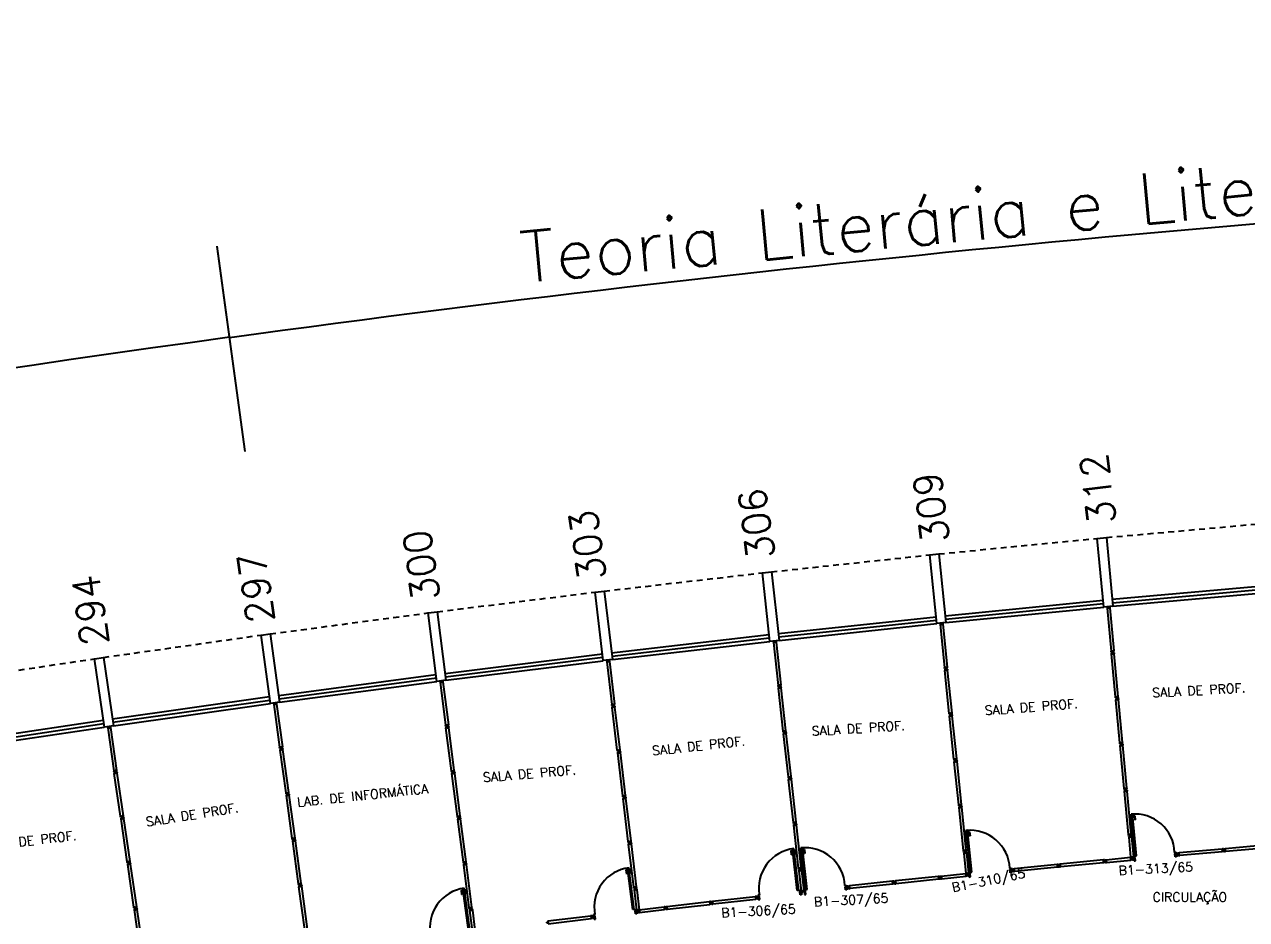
# Model space of a CAD drawing. Header units: millimetres. Extents: x 2757 to 3055, y 1102 to 1216.
# Drawn here: x 2847.41 to 2873.99, y 1196.67 to 1216.13 of the extents above; entities that cross this region are included whole.
import ezdxf

# ---------------------------------------------------------------- set-up
doc = ezdxf.new("R2010")
doc.units = ezdxf.units.MM
doc.linetypes.add('HIDDEN2', pattern=[0.1875, 0.125, -0.0625])
for name, color, linetype in [('DIV', 2, 'Continuous'), ('ESQ', 1, 'Continuous'), ('ESTR', 3, 'Continuous'), ('NOPILAR1', 2, 'Continuous'), ('PROJ', 1, 'HIDDEN2'), ('TEXTO', 2, 'Continuous'), ('TEXTO-ENDEREÇO', 2, 'Continuous'), ('USO1', 2, 'Continuous')]:
    doc.layers.add(name, color=color, linetype=linetype)
doc.styles.add('1', font='romans.shx')
doc.styles.add('NOPILAR', font='simplex.shx', dxfattribs={"height": 0.6})
doc.styles.add('UNB-100', font='simplex.shx', dxfattribs={"height": 0.2})
doc.styles.add('UNB-100-1', font='simplex.shx', dxfattribs={"height": 0.2})
doc.dimstyles.new('1-600', dxfattribs={"dimtxt": 1.1, "dimasz": 2.5, "dimexe": 2, "dimexo": 4, "dimgap": 0.2, "dimtad": 1, "dimdec": 0, "dimzin": 4, "dimdsep": 46, "dimlunit": 6, "dimtxsty": '1', "dimblk1": 'NONE', "dimblk2": 'NONE', "dimsah": 1, "dimcen": 0, "dimclrd": 2, "dimclre": 2, "dimclrt": 2, "dimadec": 0, "dimazin": 0, "dimtfac": 1, "dimtdec": 0, "dimtmove": 2, "dimatfit": 3, "dimldrblk": 'NONE', "dimfxl": 1, "dimtolj": 1, "dimtzin": 0, "dimarcsym": 0})

# ---------------------------------------------------------------- blocks, each defined once
blk = doc.blocks.new('PILAR-SLC')
blk.add_lwpolyline([(0.2, 0), (0.2, -1.5), (0, -1.5), (0, 0)], close=True)
blk = doc.blocks.new('DIVMT-SLC')
for p, q in [((-0.03, 0.03), (-0.03, 0.006)), ((-0.008, 0.03), (-0.03, 0.03)), ((-0.0185, 0.006), (-0.03, 0.006)), ((-0.0185, -0.006), (-0.0185, 0.006)), ((-0.008, 0.03), (-0.008, 0.02)), ((-0.008, 0.02), (0.008, 0.02)), ((-0.0051, 0), (0.0051, 0)), ((0.0051, 0), (-0.0051, 0)), ((-0.0051, 0), (0.0051, 0)), ((0, -0.0051), (0, 0.0051)), ((0, 0.0051), (0, -0.0051)), ((0.008, 0.03), (0.008, 0.02)), ((0.008, 0.03), (0.03, 0.03)), ((0.0205, 0.006), (0.03, 0.006)), ((0.0205, -0.006), (0.0205, 0.006)), ((0.0205, 0.006), (0.0205, -0.006)), ((0.0205, 0.006), (0.03, 0.006)), ((0.97, 0.03), (0.03, 0.03)), ((0.03, 0.006), (0.03, 0.03)), ((0.03, -0.03), (0.03, 0.03)), ((0.03, -0.005), (0.03, 0.005)), ((0.97, -0.03), (0.97, 0.03)), ((0.97, 0.03), (0.97, 0.009)), ((0.97, 0.009), (0.97, 0.027)), ((0.9795, 0.006), (0.97, 0.006)), ((0.97, -0.005), (0.97, 0.005)), ((0.9795, 0.006), (0.9795, -0.006)), ((1.0051, 0), (0.9949, 0)), ((1, 0.0051), (1, -0.0051)), ((-0.0185, -0.006), (-0.03, -0.006)), ((-0.03, -0.03), (-0.03, -0.006)), ((-0.008, -0.03), (-0.03, -0.03)), ((-0.008, -0.03), (-0.008, -0.02)), ((-0.008, -0.02), (0.008, -0.02)), ((0.008, -0.03), (0.008, -0.02)), ((0.008, -0.03), (0.03, -0.03)), ((0.0205, -0.006), (0.03, -0.006)), ((0.0205, -0.006), (0.03, -0.006)), ((0.03, -0.006), (0.03, -0.03)), ((0.97, -0.03), (0.03, -0.03)), ((0.9795, -0.006), (0.97, -0.006)), ((0.97, -0.009), (0.97, -0.027))]:
    blk.add_line(p, q)
blk = doc.blocks.new('DIVINI-SLC')
for p, q in [((-0.005, 0), (0.005, 0)), ((-0.005, 0), (0.005, 0)), ((0.008, 0.02), (0, 0.02)), ((0, 0.001), (0, 0.02)), ((0, -0.005), (0, 0.005)), ((0, -0.005), (0, 0.005)), ((0, -0.02), (0, 0.001)), ((0.008, 0.03), (0.03, 0.03)), ((0.008, 0.03), (0.008, 0.02)), ((0.02, 0.006), (0.03, 0.006)), ((0.02, 0.006), (0.02, -0.006)), ((0.02, -0.006), (0.02, 0.006)), ((0.02, 0.006), (0.03, 0.006)), ((0.02, -0.004), (0.02, 0.004)), ((0.023, 0.006), (0.027, 0.006)), ((0.03, -0.03), (0.03, 0.03)), ((0.03, 0.03), (0.03, -0.03)), ((0.03, 0.03), (0.97, 0.03)), ((0.03, 0.009), (0.03, 0.027)), ((0.03, 0.009), (0.03, 0.027)), ((0.03, -0.005), (0.03, 0.005)), ((0.03, 0.005), (0.03, -0.005)), ((0.97, 0.03), (0.97, -0.03)), ((0.98, 0.006), (0.97, 0.006)), ((0.97, 0.005), (0.97, -0.005)), ((0.98, -0.006), (0.98, 0.006)), ((0.995, 0), (1.005, 0)), ((1.005, 0), (0.995, 0)), ((1, -0.005), (1, 0.005)), ((0, -0.02), (0.008, -0.02)), ((0.008, -0.03), (0.008, -0.02)), ((0.008, -0.03), (0.03, -0.03)), ((0.02, -0.006), (0.03, -0.006)), ((0.02, -0.006), (0.03, -0.006)), ((0.023, -0.006), (0.027, -0.006)), ((0.03, -0.009), (0.03, -0.027)), ((0.03, -0.009), (0.03, -0.027)), ((0.03, -0.03), (0.03, -0.009)), ((0.03, -0.03), (0.97, -0.03)), ((0.98, -0.006), (0.97, -0.006))]:
    blk.add_line(p, q)
blk = doc.blocks.new('MTT-SLC')
for p, q in [((-0.008, 0.03), (-0.03, 0.03)), ((-0.03, 0.03), (-0.03, 0.006)), ((-0.0185, 0.006), (-0.03, 0.006)), ((-0.0185, -0.006), (-0.0185, 0.006)), ((-0.008, 0.03), (-0.008, 0.02)), ((-0.008, 0.02), (0.008, 0.02)), ((-0.0051, 0), (0.0051, 0)), ((0, -0.0051), (0, 0.0051)), ((0.008, 0.03), (0.03, 0.03)), ((0.008, 0.03), (0.008, 0.02)), ((0.0205, -0.006), (0.0205, 0.006)), ((0.0205, 0.006), (0.03, 0.006)), ((0.03, 0.006), (0.03, 0.03)), ((-0.03, -0.03), (-0.03, -0.006)), ((-0.0185, -0.006), (-0.03, -0.006)), ((-0.008, -0.03), (-0.03, -0.03)), ((-0.008, -0.02), (0.008, -0.02)), ((-0.008, -0.03), (-0.008, -0.02)), ((0.008, -0.03), (0.008, -0.02)), ((0.008, -0.03), (0.03, -0.03)), ((0.0205, -0.006), (0.03, -0.006)), ((0.03, -0.006), (0.03, -0.03))]:
    blk.add_line(p, q)
blk = doc.blocks.new('MDIVMT-SLC')
for p, q in [((-0.03, 0.03), (-0.03, 0.006)), ((-0.008, 0.03), (-0.03, 0.03)), ((-0.0185, 0.006), (-0.03, 0.006)), ((-0.0185, -0.006), (-0.0185, 0.006)), ((-0.008, 0.03), (-0.008, 0.02)), ((-0.008, 0.02), (0.008, 0.02)), ((-0.0051, 0), (0.0051, 0)), ((-0.0051, 0), (0.0051, 0)), ((0, -0.0051), (0, 0.0051)), ((0, -0.0051), (0, 0.0051)), ((0.008, 0.03), (0.008, 0.02)), ((0.008, 0.03), (0.03, 0.03)), ((0.0205, 0.006), (0.03, 0.006)), ((0.0205, -0.006), (0.0205, 0.006)), ((0.0205, 0.006), (0.03, 0.006)), ((0.0205, -0.006), (0.0205, 0.006)), ((0.03, 0.03), (0.03, -0.03)), ((0.03, 0.03), (0.47, 0.03)), ((0.03, 0.006), (0.03, 0.03)), ((0.03, 0.009), (0.03, 0.027)), ((0.03, 0.005), (0.03, -0.005)), ((0.47, 0.03), (0.47, -0.03)), ((0.4795, 0.006), (0.47, 0.006)), ((0.47, 0.005), (0.47, -0.005)), ((0.4795, -0.006), (0.4795, 0.006)), ((0.4949, 0), (0.5051, 0)), ((0.5051, 0), (0.4949, 0)), ((0.5, -0.0051), (0.5, 0.0051)), ((-0.0185, -0.006), (-0.03, -0.006)), ((-0.03, -0.03), (-0.03, -0.006)), ((-0.008, -0.03), (-0.03, -0.03)), ((-0.008, -0.03), (-0.008, -0.02)), ((-0.008, -0.02), (0.008, -0.02)), ((0.008, -0.03), (0.008, -0.02)), ((0.008, -0.03), (0.03, -0.03)), ((0.0205, -0.006), (0.03, -0.006)), ((0.0205, -0.006), (0.03, -0.006)), ((0.03, -0.006), (0.03, -0.03)), ((0.03, -0.03), (0.03, -0.009)), ((0.03, -0.009), (0.03, -0.027)), ((0.03, -0.03), (0.47, -0.03)), ((0.4795, -0.006), (0.47, -0.006))]:
    blk.add_line(p, q)
blk = doc.blocks.new('PDV2D-SLC')
at = {"layer": 'DIV'}
for p, q in [((0.03, 0.05), (0.06, 0.05)), ((0.03, 0.035), (0.03, 0.05)), ((0.03, -0.035), (0.03, 0.035)), ((0.06, 0.05), (0.06, -0.02)), ((0.941, 0.05), (0.941, -0.02)), ((0.971, 0.05), (0.941, 0.05)), ((0.971, 0.035), (0.971, 0.05)), ((0.971, -0.035), (0.971, 0.035)), ((0.03, -0.05), (0.03, -0.035)), ((0.05, -0.05), (0.03, -0.05)), ((0.05, -0.02), (0.06, -0.02)), ((0.05, -0.02), (0.05, -0.05)), ((0.079, -0.05), (0.109, -0.05)), ((0.079, -0.05), (0.079, -0.965)), ((0.109, -0.05), (0.109, -0.965)), ((0.951, -0.02), (0.941, -0.02)), ((0.951, -0.02), (0.951, -0.05)), ((0.951, -0.05), (0.971, -0.05)), ((0.971, -0.05), (0.971, -0.035)), ((0.109, -0.965), (0.079, -0.965))]:
    blk.add_line(p, q, dxfattribs=at)
at = {"layer": 'DIV', "color": 1}
for p, q in [((0.036, -0.925), (0.036, -0.835)), ((0.046, -0.835), (0.036, -0.835)), ((0.036, -0.925), (0.076, -0.925)), ((0.046, -0.915), (0.046, -0.835)), ((0.046, -0.915), (0.076, -0.915)), ((0.141, -0.915), (0.111, -0.915)), ((0.151, -0.925), (0.111, -0.925)), ((0.141, -0.915), (0.141, -0.835)), ((0.141, -0.835), (0.151, -0.835)), ((0.151, -0.925), (0.151, -0.835))]:
    blk.add_line(p, q, dxfattribs=at)
blk.add_arc((0.076, -0.1), 0.865, 270, 3.3214, dxfattribs=at)
blk = doc.blocks.new('PDV2E-SLC')
at = {"layer": 'DIV', "color": 1}
for p, q in [((0.023, 0.925), (0.063, 0.925)), ((0.023, 0.925), (0.023, 0.835)), ((0.033, 0.835), (0.023, 0.835)), ((0.033, 0.915), (0.063, 0.915)), ((0.033, 0.915), (0.033, 0.835)), ((0.138, 0.925), (0.097, 0.925)), ((0.128, 0.915), (0.097, 0.915)), ((0.128, 0.915), (0.128, 0.835)), ((0.128, 0.835), (0.137, 0.835)), ((0.138, 0.925), (0.138, 0.835))]:
    blk.add_line(p, q, dxfattribs=at)
at = {"layer": 'DIV'}
for p, q in [((0.065, 0.05), (0.065, 0.965)), ((0.095, 0.965), (0.065, 0.965)), ((0.095, 0.05), (0.095, 0.965)), ((0.049, 0.05), (0.029, 0.05)), ((0.029, 0.05), (0.029, 0.035)), ((0.029, 0.035), (0.029, -0.035)), ((0.049, 0.02), (0.049, 0.05)), ((0.049, 0.02), (0.059, 0.02)), ((0.059, -0.05), (0.059, 0.02)), ((0.065, 0.05), (0.095, 0.05)), ((0.928, -0.05), (0.928, 0.02)), ((0.938, 0.02), (0.928, 0.02)), ((0.938, 0.05), (0.958, 0.05)), ((0.938, 0.02), (0.938, 0.05)), ((0.958, 0.05), (0.958, 0.035)), ((0.958, 0.035), (0.958, -0.035)), ((0.029, -0.035), (0.029, -0.05)), ((0.029, -0.05), (0.059, -0.05)), ((0.958, -0.05), (0.928, -0.05)), ((0.958, -0.035), (0.958, -0.05))]:
    blk.add_line(p, q, dxfattribs=at)
at = {"layer": 'DIV', "color": 1}
blk.add_arc((0.062, 0.1), 0.865, 356.6786, 90, dxfattribs=at)
blk = doc.blocks.new('*D108')
at = {"layer": 'DEFPOINTS', "color": 0, "transparency": 16777216}
for p in [(2876.504, 1211.988), (2889.197, 1206.297), (2889.274, 1204.799), (2852.758, 1202.883), (2852.962, 1201.397)]:
    blk.add_point(p, dxfattribs=at)
at = {"layer": 'USO1', "color": 2, "lineweight": -2, "transparency": 16777216}
for p, q in [((2888.993, 1210.292), (2888.763, 1214.793)), ((2852.215, 1206.846), (2851.604, 1211.303))]:
    blk.add_line(p, q, dxfattribs=at)
blk.add_arc((2911.153, 776.862), 436.503, 92.92683, 97.80488, dxfattribs=at)
at = {"layer": 'USO1', "color": 2, "transparency": 16777216, "insert": (2870.263, 1212.199), "char_height": 1.1, "attachment_point": 5, "rotation": 5.3659, "style": '1'}
blk.add_mtext('\\A1;Teoria Literária e Literatura-TEL', dxfattribs=at)
blk = doc.blocks.new('_NONE')
at = {"color": 0, "linetype": 'ByBlock'}
blk.add_circle((0, 0), 0.25, dxfattribs=at)

msp = doc.modelspace()

# ---------------------------------------------------------------- linework, layer by layer
at = {"layer": 'DIV'}
for p, q in [((2870.895, 1197.97), (2870.873, 1197.968)), ((2870.873, 1197.968), (2870.875, 1197.944)), ((2870.887, 1197.945), (2870.875, 1197.944)), ((2870.888, 1197.933), (2870.876, 1197.932)), ((2870.879, 1197.908), (2870.876, 1197.932)), ((2870.901, 1197.91), (2870.879, 1197.908)), ((2870.888, 1197.933), (2870.887, 1197.945)), ((2870.895, 1197.97), (2870.896, 1197.96)), ((2870.896, 1197.96), (2870.912, 1197.962)), ((2870.9, 1197.92), (2870.916, 1197.922)), ((2870.901, 1197.91), (2870.9, 1197.92)), ((2870.901, 1197.94), (2870.911, 1197.941)), ((2870.901, 1197.94), (2870.911, 1197.941)), ((2870.906, 1197.936), (2870.905, 1197.946)), ((2870.906, 1197.936), (2870.905, 1197.946)), ((2870.911, 1197.972), (2870.933, 1197.974)), ((2870.911, 1197.972), (2870.912, 1197.962)), ((2870.917, 1197.912), (2870.916, 1197.922)), ((2870.917, 1197.912), (2870.938, 1197.914)), ((2870.926, 1197.949), (2870.935, 1197.95)), ((2870.926, 1197.949), (2870.935, 1197.95)), ((2870.927, 1197.937), (2870.926, 1197.949)), ((2870.927, 1197.937), (2870.926, 1197.949)), ((2870.927, 1197.937), (2870.936, 1197.938)), ((2870.927, 1197.937), (2870.936, 1197.938)), ((2870.933, 1197.974), (2871.465, 1198.026)), ((2870.933, 1197.974), (2870.938, 1197.914)), ((2870.935, 1197.95), (2870.933, 1197.974)), ((2870.935, 1197.953), (2870.933, 1197.971)), ((2870.935, 1197.949), (2870.936, 1197.939)), ((2870.936, 1197.938), (2870.938, 1197.914)), ((2870.938, 1197.914), (2870.936, 1197.935)), ((2870.936, 1197.935), (2870.938, 1197.917)), ((2870.938, 1197.914), (2871.471, 1197.966)), ((2871.465, 1198.026), (2871.471, 1197.966)), ((2871.477, 1198.003), (2871.468, 1198.002)), ((2871.468, 1198.001), (2871.469, 1197.991)), ((2871.478, 1197.991), (2871.469, 1197.99)), ((2871.478, 1197.991), (2871.477, 1198.003)), ((2871.493, 1197.999), (2871.503, 1198)), ((2871.503, 1198), (2871.493, 1197.999)), ((2871.493, 1197.999), (2871.503, 1198)), ((2871.498, 1197.994), (2871.498, 1198.004)), ((2871.498, 1197.994), (2871.498, 1198.004)), ((2871.518, 1198.007), (2871.527, 1198.008)), ((2871.519, 1197.995), (2871.518, 1198.007)), ((2871.519, 1197.995), (2871.528, 1197.996)), ((2871.525, 1198.032), (2871.53, 1197.972)), ((2871.527, 1198.011), (2871.526, 1198.029)), ((2871.527, 1198.007), (2871.528, 1197.997)), ((2871.53, 1197.972), (2871.529, 1197.993)), ((2871.529, 1197.993), (2871.53, 1197.975)), ((2867.349, 1197.617), (2867.881, 1197.674)), ((2867.881, 1197.674), (2867.887, 1197.614)), ((2867.893, 1197.651), (2867.884, 1197.65)), ((2867.884, 1197.649), (2867.885, 1197.639)), ((2867.894, 1197.639), (2867.885, 1197.638)), ((2867.894, 1197.639), (2867.893, 1197.651)), ((2867.909, 1197.647), (2867.919, 1197.648)), ((2867.919, 1197.648), (2867.909, 1197.647)), ((2867.909, 1197.647), (2867.919, 1197.648)), ((2867.914, 1197.642), (2867.913, 1197.652)), ((2867.914, 1197.642), (2867.913, 1197.652)), ((2867.934, 1197.655), (2867.943, 1197.656)), ((2867.935, 1197.643), (2867.934, 1197.655)), ((2867.935, 1197.643), (2867.944, 1197.644)), ((2867.941, 1197.68), (2867.947, 1197.62)), ((2867.943, 1197.659), (2867.941, 1197.677)), ((2867.943, 1197.655), (2867.944, 1197.645)), ((2867.945, 1197.641), (2867.946, 1197.623)), ((2867.947, 1197.62), (2867.945, 1197.641)), ((2867.311, 1197.613), (2867.289, 1197.611)), ((2867.289, 1197.611), (2867.292, 1197.587)), ((2867.303, 1197.588), (2867.292, 1197.587)), ((2867.304, 1197.576), (2867.293, 1197.575)), ((2867.295, 1197.551), (2867.293, 1197.575)), ((2867.317, 1197.553), (2867.295, 1197.551)), ((2867.304, 1197.576), (2867.303, 1197.588)), ((2867.311, 1197.613), (2867.312, 1197.603)), ((2867.312, 1197.603), (2867.328, 1197.605)), ((2867.316, 1197.563), (2867.332, 1197.565)), ((2867.317, 1197.553), (2867.316, 1197.563)), ((2867.317, 1197.583), (2867.327, 1197.584)), ((2867.317, 1197.583), (2867.327, 1197.584)), ((2867.323, 1197.579), (2867.322, 1197.589)), ((2867.323, 1197.579), (2867.322, 1197.589)), ((2867.327, 1197.615), (2867.349, 1197.617)), ((2867.327, 1197.615), (2867.328, 1197.605)), ((2867.333, 1197.555), (2867.332, 1197.565)), ((2867.333, 1197.555), (2867.355, 1197.557)), ((2867.342, 1197.592), (2867.351, 1197.593)), ((2867.342, 1197.592), (2867.351, 1197.593)), ((2867.343, 1197.58), (2867.342, 1197.592)), ((2867.343, 1197.58), (2867.342, 1197.592)), ((2867.343, 1197.58), (2867.353, 1197.581)), ((2867.343, 1197.58), (2867.353, 1197.581)), ((2867.351, 1197.593), (2867.349, 1197.617)), ((2867.349, 1197.617), (2867.355, 1197.557)), ((2867.351, 1197.596), (2867.349, 1197.614)), ((2867.352, 1197.592), (2867.353, 1197.582)), ((2867.353, 1197.581), (2867.355, 1197.557)), ((2867.353, 1197.578), (2867.355, 1197.56)), ((2867.355, 1197.557), (2867.353, 1197.578)), ((2867.355, 1197.557), (2867.887, 1197.614)), ((2860.75, 1196.851), (2860.761, 1196.852)), ((2860.756, 1196.846), (2860.755, 1196.857)), ((2860.775, 1196.86), (2860.785, 1196.861)), ((2860.777, 1196.848), (2860.775, 1196.86)), ((2860.777, 1196.848), (2860.786, 1196.849)), ((2860.782, 1196.885), (2861.32, 1196.949)), ((2860.782, 1196.885), (2860.789, 1196.825)), ((2860.784, 1196.864), (2860.782, 1196.882)), ((2860.785, 1196.86), (2860.786, 1196.85)), ((2860.786, 1196.846), (2860.788, 1196.828)), ((2860.789, 1196.825), (2860.786, 1196.846)), ((2860.789, 1196.825), (2861.326, 1196.889)), ((2861.341, 1196.951), (2861.32, 1196.949)), ((2861.32, 1196.949), (2861.326, 1196.889)), ((2861.322, 1196.925), (2861.32, 1196.949)), ((2861.332, 1196.926), (2861.322, 1196.925)), ((2861.332, 1196.926), (2861.322, 1196.925)), ((2861.322, 1196.924), (2861.323, 1196.914)), ((2861.333, 1196.914), (2861.324, 1196.913)), ((2861.333, 1196.914), (2861.324, 1196.913)), ((2861.324, 1196.913), (2861.326, 1196.889)), ((2861.348, 1196.891), (2861.326, 1196.889)), ((2861.333, 1196.914), (2861.332, 1196.926)), ((2861.332, 1196.926), (2861.333, 1196.914)), ((2861.341, 1196.951), (2861.343, 1196.941)), ((2861.358, 1196.943), (2861.343, 1196.941)), ((2861.363, 1196.903), (2861.347, 1196.901)), ((2861.348, 1196.891), (2861.347, 1196.901)), ((2861.358, 1196.923), (2861.348, 1196.922)), ((2861.348, 1196.922), (2861.358, 1196.923)), ((2861.358, 1196.923), (2861.348, 1196.922)), ((2861.353, 1196.917), (2861.352, 1196.927)), ((2861.352, 1196.927), (2861.353, 1196.917)), ((2861.357, 1196.953), (2861.379, 1196.955)), ((2861.357, 1196.953), (2861.358, 1196.943)), ((2861.364, 1196.893), (2861.363, 1196.903)), ((2861.364, 1196.893), (2861.386, 1196.896)), ((2861.37, 1196.93), (2861.382, 1196.931)), ((2861.37, 1196.93), (2861.372, 1196.918)), ((2861.372, 1196.918), (2861.383, 1196.919)), ((2861.379, 1196.955), (2861.382, 1196.931)), ((2861.386, 1196.896), (2861.383, 1196.919))]:
    msp.add_line(p, q, dxfattribs=at)
at = {"layer": 'ESQ'}
for p, q in [((2871.067, 1203.634), (2874.502, 1203.941)), ((2871.074, 1203.559), (2874.508, 1203.867)), ((2871.081, 1203.484), (2874.515, 1203.792)), ((2867.435, 1203.278), (2870.867, 1203.615)), ((2867.443, 1203.203), (2870.874, 1203.54)), ((2863.806, 1202.891), (2867.235, 1203.257)), ((2867.45, 1203.128), (2870.882, 1203.465)), ((2863.814, 1202.816), (2867.243, 1203.183)), ((2863.822, 1202.742), (2867.251, 1203.108)), ((2860.181, 1202.473), (2863.606, 1202.869)), ((2860.19, 1202.399), (2863.615, 1202.794)), ((2860.198, 1202.324), (2863.624, 1202.72)), ((2856.559, 1202.025), (2859.981, 1202.449)), ((2856.569, 1201.95), (2859.99, 1202.375)), ((2856.578, 1201.876), (2860, 1202.3)), ((2852.942, 1201.545), (2856.36, 1201.999)), ((2852.951, 1201.471), (2856.37, 1201.925)), ((2852.961, 1201.397), (2856.379, 1201.85)), ((2849.328, 1201.035), (2852.742, 1201.518)), ((2849.339, 1200.961), (2852.753, 1201.444)), ((2849.349, 1200.887), (2852.763, 1201.369)), ((2845.719, 1200.494), (2849.129, 1201.006)), ((2845.73, 1200.42), (2849.14, 1200.932)), ((2845.741, 1200.346), (2849.151, 1200.858))]:
    msp.add_line(p, q, dxfattribs=at)
at = {"layer": 'PROJ'}
for p, q in [((2870.94, 1204.978), (2874.388, 1205.287)), ((2867.297, 1204.621), (2870.741, 1204.959)), ((2863.657, 1204.232), (2867.098, 1204.6)), ((2860.02, 1203.813), (2863.458, 1204.21)), ((2856.387, 1203.364), (2859.821, 1203.79)), ((2852.758, 1202.883), (2856.188, 1203.338)), ((2849.133, 1202.371), (2852.559, 1202.856)), ((2845.512, 1201.828), (2848.935, 1202.342))]:
    msp.add_line(p, q, dxfattribs=at)
at = {"layer": 'USO1', "color": 2}
msp.add_line((2852.215, 1206.846), (2851.603, 1211.314), dxfattribs=at)
msp.add_arc((2911.152, 776.872), 436.504, 97.80488, 105.10406, dxfattribs=at)

# ---------------------------------------------------------------- block references
at = {"layer": 'DIV'}
for name, p, rotation in [('DIVINI-SLC', (2870.982, 1203.475), 275.2658819365843), ('DIVINI-SLC', (2867.352, 1203.118), 275.7536902699177), ('DIVINI-SLC', (2863.724, 1202.731), 276.241498603251), ('DIVMT-SLC', (2871.074, 1202.479), 275.5173211353335), ('DIVINI-SLC', (2860.1, 1202.312), 276.7293069365844), ('DIVMT-SLC', (2867.452, 1202.123), 276.0051294686669), ('DIVINI-SLC', (2856.48, 1201.863), 277.2171152699177), ('DIVMT-SLC', (2863.833, 1201.737), 276.4929378020002), ('DIVINI-SLC', (2852.863, 1201.383), 277.704923603251), ('DIVMT-SLC', (2860.217, 1201.319), 276.9807461353336), ('DIVMT-SLC', (2871.17, 1201.484), 275.3883957364857), ('DIVMT-SLC', (2867.556, 1201.129), 275.8762040698191), ('DIVINI-SLC', (2849.251, 1200.872), 278.1927319365843), ('DIVMT-SLC', (2856.605, 1200.871), 277.4685544686669), ('DIVMT-SLC', (2863.946, 1200.743), 276.3640124031524), ('DIVMT-SLC', (2852.997, 1200.392), 277.9563628020002), ('DIVMT-SLC', (2860.339, 1200.327), 276.8518207364857), ('DIVMT-SLC', (2871.264, 1200.488), 275.3983862981195), ('DIVMT-SLC', (2867.659, 1200.134), 275.8861946314529), ('DIVMT-SLC', (2849.393, 1199.882), 278.4441711353335), ('DIVMT-SLC', (2856.735, 1199.88), 277.3396290698191), ('DIVMT-SLC', (2864.057, 1199.749), 276.3740029647862), ('DIVMT-SLC', (2871.358, 1199.493), 275.3967474490764), ('DIVMT-SLC', (2853.136, 1199.402), 277.8274374031524), ('DIVMT-SLC', (2860.458, 1199.334), 276.8618112981196), ('DIVMT-SLC', (2867.761, 1199.139), 275.8845557824098), ('PDV2E-SLC', (2871.506, 1197.996), 5.386953606773425), ('DIVMT-SLC', (2849.54, 1198.893), 278.3152457364857), ('DIVMT-SLC', (2856.863, 1198.888), 277.3496196314529), ('DIVMT-SLC', (2864.168, 1198.755), 276.3723641157432), ('PDV2E-SLC', (2867.922, 1197.644), 5.874753606773405), ('DIVMT-SLC', (2853.272, 1198.411), 277.8374279647862), ('MDIVMT-SLC', (2871.452, 1198.497), 275.3098132643073), ('DIVMT-SLC', (2860.577, 1198.341), 276.8601724490765), ('PDV2D-SLC', (2864.333, 1197.265), 186.7420117476949), ('PDV2E-SLC', (2864.341, 1197.262), 6.362553606773422), ('MDIVMT-SLC', (2867.864, 1198.145), 275.7976215976407), ('DIVMT-SLC', (2872.495, 1198.089), 5.131626556045664), ('DIVMT-SLC', (2873.496, 1198.179), 5.042354392854746), ('DIVMT-SLC', (2849.685, 1197.904), 278.3252362981195), ('DIVMT-SLC', (2856.991, 1197.896), 277.3479807824098), ('DIVMT-SLC', (2869.91, 1197.844), 5.530154392854715), ('MTT-SLC', (2871.498, 1197.999), 5.363851221047255), ('PDV2D-SLC', (2860.756, 1196.852), 187.229811747695), ('MDIVMT-SLC', (2864.279, 1197.762), 276.285429930974), ('MTT-SLC', (2867.914, 1197.647), 5.851651221047272), ('DIVMT-SLC', (2868.91, 1197.745), 5.619426556045639), ('DIVMT-SLC', (2853.408, 1197.42), 277.8357891157431), ('MDIVMT-SLC', (2860.697, 1197.348), 276.7732382643074), ('DIVMT-SLC', (2865.328, 1197.371), 6.107226556045664), ('DIVMT-SLC', (2866.328, 1197.478), 6.017954392854744), ('PDV2D-SLC', (2857.182, 1196.408), 187.7176117476949), ('DIVMT-SLC', (2863.34, 1197.15), 186.3910695165031), ('DIVMT-SLC', (2849.83, 1196.914), 278.3235974490764), ('MDIVMT-SLC', (2857.119, 1196.904), 277.2610465976407), ('MTT-SLC', (2860.756, 1196.852), 6.827251221047268), ('DIVMT-SLC', (2862.346, 1197.035), 186.4944163252503), ('DIVMT-SLC', (2859.763, 1196.728), 186.8788695165031)]:
    msp.add_blockref(name, p, dxfattribs=dict(at, rotation=rotation))
at = {"layer": 'ESTR'}
for p, rotation in [((2870.742, 1204.959), 5.365853658536585), ((2867.099, 1204.6), 5.853658536585365), ((2863.459, 1204.21), 6.341463414634144), ((2859.822, 1203.79), 6.829268292682927), ((2856.189, 1203.338), 7.317073170731705), ((2852.56, 1202.856), 7.804878048780486), ((2848.935, 1202.342), 8.292682926829267)]:
    msp.add_blockref('PILAR-SLC', p, dxfattribs=dict(at, rotation=rotation))

# ---------------------------------------------------------------- texts
at = {"layer": 'NOPILAR1', "style": 'NOPILAR'}
for s, rotation, p in [('312', 97.3487, (2871.148, 1205.307)), ('312', 97.3487, (2871.148, 1205.307)), ('309', 97.3487, (2867.524, 1204.901)), ('309', 97.3487, (2867.524, 1204.901)), ('306', 98.1167, (2863.736, 1204.553)), ('306', 98.1167, (2863.736, 1204.552)), ('303', 98.1167, (2860.064, 1204.085)), ('303', 98.1167, (2860.064, 1204.085)), ('300', 98.1167, (2856.449, 1203.649)), ('300', 98.1167, (2856.449, 1203.649)), ('297', 98.1167, (2852.857, 1203.162)), ('297', 98.1167, (2852.857, 1203.162)), ('294', 98.1167, (2849.251, 1202.673)), ('294', 98.1167, (2849.251, 1202.673))]:
    msp.add_text(s, height=0.6, rotation=rotation, dxfattribs=at).set_placement(p)
at = {"layer": 'TEXTO', "style": 'UNB-100'}
for s, rotation, p in [('SALA DE PROF.', 3.1585, (2871.94, 1201.501)), ('SALA DE PROF.', 4.393, (2868.301, 1201.116)), ('SALA DE PROF.', 3.4733, (2864.538, 1200.669)), ('SALA DE PROF.', 6.1622, (2861.072, 1200.241)), ('SALA DE PROF.', 4.7574, (2857.389, 1199.661)), ('LAB. DE INFORMÁTICA', 6.0222, (2853.353, 1199.123)), ('SALA DE PROF.', 8.9611, (2850.072, 1198.694)), ('SALA DE PROF.', 6.6094, (2846.536, 1198.171))]:
    msp.add_text(s, height=0.2, rotation=rotation, dxfattribs=at).set_placement(p)
msp.add_text('CIRCULAÇÃO', height=0.2, dxfattribs=at).set_placement((2871.944, 1197.061))
at = {"layer": 'TEXTO-ENDEREÇO', "style": 'UNB-100-1'}
for s, rotation, p in [('B1-313/65', 3.0253, (2871.209, 1197.637)), ('B1-310/65', 11.4322, (2867.6, 1197.266)), ('B1-307/65', 3.0253, (2864.585, 1196.957)), ('B1-306/65', 3.0253, (2862.57, 1196.718))]:
    msp.add_text(s, height=0.2, rotation=rotation, dxfattribs=at).set_placement(p)

# ---------------------------------------------------------------- dimensions: what is measured, and where the dimension line sits
at = {"layer": 'USO1'}
dim = msp.add_angular_dim_2l(base=(2876.504, 1211.988), line1=((2852.758, 1202.883), (2852.962, 1201.397)), line2=((2889.197, 1206.297), (2889.274, 1204.799)), text='Teoria Literária e Literatura-TEL', dimstyle='1-600', override={"dimazin": 1}, dxfattribs=at)
dim.commit()
dim.dimension.update_dxf_attribs({"geometry": '*D108', "text_midpoint": (2870.263, 1212.199)})

doc.saveas('drawing.dxf')
